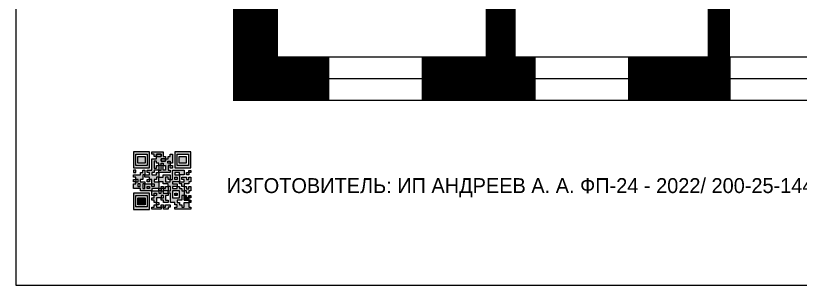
# Model space of a CAD drawing. Header units: millimetres. Extents: x 13114 to 67229, y 22859 to 38520.
# Drawn here: x 20346.7 to 20494.1, y 34763.2 to 34813.9 of the extents above; entities that cross this region are included whole.
import ezdxf

# ---------------------------------------------------------------- set-up
doc = ezdxf.new("R2010")
doc.units = ezdxf.units.MM
doc.styles.add('обычный', font='arial.ttf')

# ---------------------------------------------------------------- blocks, each defined once
blk = doc.blocks.new('QR')
at = {"lineweight": 0}
h = blk.add_hatch(color=256, dxfattribs=at)
h.dxf.hatch_style = 1
h.paths.add_polyline_path([(9241.16, 2687.38), (9242.01, 2687.38), (9242.01, 2687.83), (9241.59, 2687.83), (9241.59, 2688.68), (9239.45, 2688.68), (9239.45, 2688.25), (9239.86, 2688.25), (9239.86, 2687.83), (9240.29, 2687.83), (9240.29, 2688.25), (9241.16, 2688.25), (9241.16, 2687.83), (9240.29, 2687.83), (9240.29, 2687.38), (9239.45, 2687.38), (9239.45, 2685.22), (9238.57, 2685.22), (9238.57, 2684.8), (9239.02, 2684.8), (9239.02, 2684.37), (9238.13, 2684.37), (9238.13, 2683.92), (9239.02, 2683.92), (9239.02, 2683.5), (9239.44, 2683.5), (9239.44, 2682.64), (9239.87, 2682.64), (9239.87, 2682.18), (9239.44, 2682.18), (9239.44, 2682.64), (9238.13, 2682.64), (9238.13, 2681.76), (9237.71, 2681.76), (9237.71, 2682.64), (9238.13, 2682.64), (9238.13, 2683.07), (9237.27, 2683.07), (9237.27, 2683.51), (9237.71, 2683.51), (9237.71, 2684.37), (9238.13, 2684.37), (9238.13, 2685.22), (9237.71, 2685.22), (9237.71, 2684.8), (9237.28, 2684.8), (9237.28, 2684.38), (9235.98, 2684.38), (9235.98, 2683.92), (9236.4, 2683.92), (9236.4, 2683.49), (9236.84, 2683.49), (9236.84, 2683.07), (9236.4, 2683.07), (9236.4, 2682.64), (9235.98, 2682.64), (9235.98, 2681.76), (9237.29, 2681.76), (9237.29, 2681.33), (9239.43, 2681.33), (9239.43, 2681.76), (9240.74, 2681.76), (9240.74, 2683.05), (9239.87, 2683.05), (9239.87, 2683.5), (9240.29, 2683.5), (9240.29, 2683.91), (9240.74, 2683.91), (9240.74, 2684.81), (9240.29, 2684.81), (9240.29, 2684.79), (9240.29, 2684.37), (9239.45, 2684.37), (9239.45, 2684.8), (9239.87, 2684.8), (9239.87, 2685.21), (9240.74, 2685.21), (9240.74, 2686.1), (9240.29, 2686.1), (9240.29, 2685.64), (9239.86, 2685.64), (9239.86, 2686.95), (9240.29, 2686.95), (9240.29, 2686.52), (9240.74, 2686.52), (9240.74, 2686.1), (9241.16, 2686.1), (9241.16, 2686.53), (9241.59, 2686.53), (9241.59, 2686.1), (9242.02, 2686.1), (9242.02, 2685.21), (9241.59, 2685.21), (9241.59, 2686.1), (9241.16, 2686.1), (9241.16, 2685.21), (9240.74, 2685.21), (9240.74, 2684.81), (9242.89, 2684.81), (9242.89, 2685.22), (9242.47, 2685.22), (9242.47, 2686.11), (9242.89, 2686.11), (9242.89, 2686.52), (9242.46, 2686.52), (9242.46, 2686.95), (9242.89, 2686.95), (9242.89, 2686.52), (9243.32, 2686.52), (9243.32, 2688.26), (9242.9, 2688.26), (9242.9, 2687.83), (9242.47, 2687.83), (9242.47, 2687.38), (9242.01, 2687.38), (9242.01, 2686.94), (9241.16, 2686.94)])
h.paths.add_polyline_path([(9239.02, 2682.18), (9239.02, 2681.76), (9238.54, 2681.76), (9238.54, 2682.18)], flags=16)
h.paths.add_polyline_path([(9237.27, 2682.65), (9237.27, 2682.19), (9236.83, 2682.19), (9236.83, 2682.65)], flags=16)
h = blk.add_hatch(color=256, dxfattribs=at)
h.dxf.hatch_style = 1
h.paths.add_polyline_path([(9238.15, 2687.83), (9236.83, 2687.83), (9236.83, 2686.52), (9238.15, 2686.52)], flags=0)
h.paths.add_polyline_path([(9239.01, 2685.65), (9239.01, 2688.68), (9235.98, 2688.68), (9235.98, 2685.65)])
h.paths.add_polyline_path([(9236.41, 2686.1), (9236.41, 2688.26), (9238.56, 2688.26), (9238.56, 2686.1)], flags=16)
h.paths.add_polyline_path([(9236.83, 2686.52), (9236.83, 2687.83), (9238.15, 2687.83), (9238.15, 2686.52)], flags=0)
h = blk.add_hatch(color=256, dxfattribs=at)
h.dxf.hatch_style = 1
h.paths.add_polyline_path([(9238.15, 2686.52), (9238.15, 2687.83), (9236.83, 2687.83), (9236.83, 2686.52)])
h.paths.add_polyline_path([(9245.91, 2686.52), (9245.91, 2687.83), (9244.59, 2687.83), (9244.59, 2686.52)], flags=0)
h.paths.add_polyline_path([(9246.77, 2685.65), (9246.77, 2688.68), (9243.74, 2688.68), (9243.74, 2685.65)])
h.paths.add_polyline_path([(9244.17, 2686.1), (9244.17, 2688.26), (9246.32, 2688.26), (9246.32, 2686.1)], flags=16)
h.paths.add_polyline_path([(9244.59, 2686.52), (9244.59, 2687.83), (9245.91, 2687.83), (9245.91, 2686.52)], flags=0)
h = blk.add_hatch(color=256, dxfattribs=at)
h.dxf.hatch_style = 1
h.paths.add_polyline_path([(9240.75, 2681.76), (9240.75, 2681.35), (9241.17, 2681.35), (9241.17, 2681.76)])
h.paths.add_polyline_path([(9241.6, 2682.18), (9241.17, 2682.18), (9241.17, 2681.76), (9241.6, 2681.76)])
h.paths.add_polyline_path([(9242.47, 2681.34), (9242.47, 2682.19), (9242.02, 2682.19), (9242.02, 2681.76), (9241.6, 2681.76), (9241.6, 2681.34)])
h.paths.add_polyline_path([(9239.87, 2678.3), (9239.44, 2678.3), (9239.44, 2677.89), (9241.17, 2677.89), (9241.17, 2678.3), (9240.28, 2678.3), (9240.28, 2678.73), (9239.87, 2678.73)])
h.paths.add_polyline_path([(9240.75, 2678.73), (9240.75, 2679.19), (9240.28, 2679.19), (9240.28, 2678.73)])
h.paths.add_polyline_path([(9241.6, 2678.73), (9241.17, 2678.73), (9241.17, 2678.3), (9241.6, 2678.3)])
h.paths.add_polyline_path([(9242.02, 2678.3), (9241.6, 2678.3), (9241.6, 2677.89), (9242.48, 2677.89), (9242.48, 2678.31), (9242.9, 2678.31), (9242.9, 2678.73), (9242.02, 2678.73)])
h.paths.add_polyline_path([(9246.36, 2684.37), (9246.36, 2684.79), (9245.93, 2684.79), (9245.93, 2684.37)])
h.paths.add_polyline_path([(9246.78, 2685.2), (9246.36, 2685.2), (9246.36, 2684.79), (9246.78, 2684.79)])
h.paths.add_polyline_path([(9245.91, 2687.83), (9244.59, 2687.83), (9244.59, 2686.52), (9245.91, 2686.52)])
h = blk.add_hatch(color=256, dxfattribs=at)
h.dxf.hatch_style = 1
h.paths.add_polyline_path([(9243.32, 2686.11), (9242.89, 2686.11), (9242.89, 2685.64), (9243.32, 2685.64)])
h.paths.add_polyline_path([(9239.02, 2683.07), (9239.02, 2683.5), (9238.56, 2683.5), (9238.56, 2683.07)])
h.paths.add_polyline_path([(9236.4, 2684.8), (9236.4, 2685.22), (9235.98, 2685.22), (9235.98, 2684.8)])
h.paths.add_polyline_path([(9236.4, 2683.07), (9236.4, 2683.49), (9235.98, 2683.49), (9235.98, 2683.07)])
h = blk.add_hatch(color=256, dxfattribs=at)
h.dxf.hatch_style = 1
h.paths.add_polyline_path([(9243.32, 2682.64), (9243.32, 2683.07), (9244.62, 2683.07), (9244.62, 2684.37), (9243.74, 2684.37), (9243.74, 2684.8), (9244.62, 2684.8), (9244.62, 2684.37), (9245.48, 2684.37), (9245.48, 2685.22), (9243.32, 2685.22), (9243.32, 2683.5), (9242.89, 2683.5), (9242.89, 2683.06), (9242.01, 2683.06), (9242.01, 2683.91), (9242.47, 2683.91), (9242.47, 2683.5), (9242.89, 2683.5), (9242.89, 2684.38), (9241.59, 2684.38), (9241.59, 2683.91), (9240.74, 2683.91), (9240.74, 2683.05), (9241.59, 2683.05), (9241.59, 2682.64), (9242.47, 2682.64), (9242.47, 2682.19), (9242.91, 2682.19), (9242.91, 2681.34), (9242.48, 2681.34), (9242.48, 2680.91), (9242.91, 2680.91), (9242.91, 2679.17), (9243.75, 2679.17), (9243.75, 2678.73), (9244.2, 2678.73), (9244.2, 2678.3), (9243.75, 2678.3), (9243.75, 2677.88), (9246.78, 2677.88), (9246.78, 2678.3), (9246.35, 2678.3), (9246.35, 2679.19), (9245.48, 2679.19), (9245.48, 2678.31), (9245.05, 2678.31), (9245.05, 2678.73), (9244.62, 2678.73), (9244.62, 2679.19), (9244.2, 2679.19), (9244.2, 2679.61), (9245.05, 2679.61), (9245.05, 2680.46), (9245.48, 2680.46), (9245.48, 2681.34), (9245.04, 2681.34), (9245.04, 2681.76), (9244.63, 2681.76), (9244.63, 2682.19), (9244.21, 2682.19), (9244.21, 2681.76), (9243.32, 2681.76), (9243.32, 2682.19), (9244.21, 2682.19), (9244.21, 2682.64)])
h.paths.add_polyline_path([(9243.75, 2683.49), (9243.75, 2683.92), (9244.21, 2683.92), (9244.21, 2683.49)], flags=16)
h.paths.add_polyline_path([(9243.32, 2681.34), (9244.63, 2681.34), (9244.63, 2680.04), (9243.32, 2680.04)], flags=16)
h.paths.add_polyline_path([(9243.76, 2680.89), (9244.18, 2680.89), (9244.18, 2680.48), (9243.76, 2680.48)], flags=0)
h = blk.add_hatch(color=256, dxfattribs=at)
h.dxf.hatch_style = 1
h.paths.add_polyline_path([(9246.36, 2683.07), (9246.78, 2683.07), (9246.78, 2683.92), (9246.36, 2683.92), (9246.36, 2683.49), (9245.92, 2683.49), (9245.92, 2683.92), (9245.06, 2683.92), (9245.06, 2683.49), (9245.48, 2683.49), (9245.48, 2683.07), (9244.62, 2683.07), (9244.62, 2682.65), (9245.05, 2682.65), (9245.05, 2682.18), (9245.48, 2682.18), (9245.48, 2682.65), (9246.36, 2682.65)])
h.paths.add_polyline_path([(9246.78, 2682.18), (9246.36, 2682.18), (9246.36, 2681.75), (9245.92, 2681.75), (9245.92, 2682.18), (9245.48, 2682.18), (9245.48, 2681.34), (9245.48, 2681.34), (9245.94, 2681.34), (9245.94, 2680.91), (9246.36, 2680.91), (9246.36, 2681.34), (9246.78, 2681.34)])
h = blk.add_hatch(color=256, dxfattribs=at)
h.dxf.hatch_style = 1
h.paths.add_polyline_path([(9235.98, 2680.9), (9235.98, 2677.86), (9239.02, 2677.86), (9239.02, 2680.9)])
h.paths.add_polyline_path([(9238.57, 2680.48), (9238.57, 2678.32), (9236.41, 2678.32), (9236.41, 2680.48)], flags=16)
h.paths.add_polyline_path([(9238.15, 2680.05), (9238.15, 2678.74), (9236.83, 2678.74), (9236.83, 2680.05)], flags=0)
h = blk.add_hatch(color=256, dxfattribs=at)
h.dxf.hatch_style = 1
h.paths.add_polyline_path([(9242.02, 2680.46), (9242.48, 2680.46), (9242.48, 2680.91), (9241.58, 2680.91), (9241.58, 2681.35), (9241.17, 2681.35), (9241.17, 2680.91), (9240.75, 2680.91), (9240.75, 2681.33), (9239.43, 2681.33), (9239.43, 2680.46), (9239.86, 2680.46), (9239.86, 2680.92), (9240.3, 2680.92), (9240.3, 2680.46), (9239.86, 2680.46), (9239.86, 2680.04), (9239.44, 2680.04), (9239.44, 2679.62), (9239.86, 2679.62), (9239.86, 2679.19), (9240.29, 2679.19), (9240.29, 2680.03), (9241.18, 2680.03), (9241.18, 2680.47), (9241.6, 2680.47), (9241.6, 2680.03), (9241.18, 2680.03), (9241.18, 2679.61), (9241.6, 2679.61), (9241.6, 2679.19), (9242.47, 2679.19), (9242.47, 2679.6), (9242.02, 2679.6)])
h = blk.add_hatch(color=256, dxfattribs=at)
h.dxf.hatch_style = 1
h.paths.add_polyline_path([(9244.18, 2680.48), (9244.18, 2680.89), (9243.76, 2680.89), (9243.76, 2680.48)])
h = blk.add_hatch(color=256, dxfattribs=at)
h.dxf.hatch_style = 1
h.paths.add_polyline_path([(9238.15, 2680.05), (9236.83, 2680.05), (9236.83, 2678.74), (9238.15, 2678.74)])
h = blk.add_hatch(color=256, dxfattribs=at)
h.dxf.hatch_style = 1
h.paths.add_polyline_path([(9245.93, 2680.04), (9245.93, 2680.46), (9245.48, 2680.46), (9245.48, 2679.62), (9246.35, 2679.62), (9246.35, 2680.04)])
h.paths.add_polyline_path([(9246.78, 2680.04), (9246.78, 2680.46), (9246.35, 2680.46), (9246.35, 2680.04)])
h.paths.add_polyline_path([(9246.78, 2679.18), (9246.78, 2679.62), (9246.35, 2679.62), (9246.35, 2679.18)])
for points in [[(9237.71, 2685.22), (9238.13, 2685.22), (9238.13, 2684.37), (9237.71, 2684.37), (9237.71, 2683.51), (9237.27, 2683.51), (9237.27, 2683.07), (9238.13, 2683.07), (9238.13, 2682.64), (9237.71, 2682.64), (9237.71, 2681.76), (9238.13, 2681.76), (9238.13, 2682.64), (9239.44, 2682.64), (9239.44, 2683.5), (9239.02, 2683.5), (9239.02, 2683.07), (9238.56, 2683.07), (9238.56, 2683.5), (9239.02, 2683.5), (9239.02, 2683.92), (9238.13, 2683.92), (9238.13, 2684.37), (9239.02, 2684.37), (9239.02, 2684.8), (9238.57, 2684.8), (9238.57, 2685.22), (9239.45, 2685.22), (9239.45, 2687.38), (9240.29, 2687.38), (9240.29, 2687.83), (9239.86, 2687.83), (9239.86, 2688.25), (9239.45, 2688.25), (9239.45, 2688.68), (9241.59, 2688.68), (9241.59, 2687.83), (9242.01, 2687.83), (9242.01, 2687.38), (9242.47, 2687.38), (9242.47, 2687.83), (9242.9, 2687.83), (9242.9, 2688.26), (9243.32, 2688.26), (9243.32, 2686.52), (9242.89, 2686.52), (9242.89, 2686.11), (9243.32, 2686.11), (9243.32, 2685.64), (9242.89, 2685.64), (9242.89, 2686.11), (9242.47, 2686.11), (9242.47, 2685.22), (9242.89, 2685.22), (9242.89, 2684.81), (9240.74, 2684.81), (9240.74, 2683.91), (9241.59, 2683.91), (9241.59, 2684.38), (9242.89, 2684.38), (9242.89, 2683.5), (9242.47, 2683.5), (9242.47, 2683.91), (9242.01, 2683.91), (9242.01, 2683.06), (9242.89, 2683.06), (9242.89, 2683.5), (9243.32, 2683.5), (9243.32, 2685.22), (9245.48, 2685.22), (9245.48, 2684.37), (9244.62, 2684.37), (9244.62, 2683.07), (9245.48, 2683.07), (9245.48, 2683.49), (9245.06, 2683.49), (9245.06, 2683.92), (9245.92, 2683.92), (9245.92, 2683.49), (9246.36, 2683.49), (9246.36, 2683.92), (9246.78, 2683.92), (9246.78, 2683.07), (9246.36, 2683.07), (9246.36, 2682.65), (9245.48, 2682.65), (9245.48, 2682.18), (9245.92, 2682.18), (9245.92, 2681.75), (9246.36, 2681.75), (9246.36, 2682.18), (9246.78, 2682.18), (9246.78, 2681.34), (9246.36, 2681.34), (9246.36, 2680.91), (9245.94, 2680.91), (9245.94, 2681.34), (9245.48, 2681.34), (9245.48, 2680.46), (9245.93, 2680.46), (9245.93, 2680.04), (9246.35, 2680.04), (9246.35, 2680.46), (9246.78, 2680.46), (9246.78, 2680.04), (9246.78, 2680.04), (9246.35, 2680.04), (9246.35, 2679.62), (9246.78, 2679.62), (9246.78, 2679.18), (9246.35, 2679.18), (9246.35, 2678.3), (9246.78, 2678.3), (9246.78, 2677.88), (9243.75, 2677.88), (9243.75, 2678.3), (9244.2, 2678.3), (9244.2, 2678.73), (9243.75, 2678.73), (9243.75, 2679.17), (9242.91, 2679.17), (9242.91, 2680.91), (9242.48, 2680.91), (9242.48, 2680.46), (9242.02, 2680.46), (9242.02, 2679.6), (9242.47, 2679.6), (9242.47, 2679.19), (9241.6, 2679.19), (9241.6, 2679.61), (9241.18, 2679.61), (9241.18, 2680.03), (9240.29, 2680.03), (9240.29, 2679.19), (9240.75, 2679.19), (9240.75, 2678.73), (9240.28, 2678.73), (9240.28, 2678.3), (9241.17, 2678.3), (9241.17, 2678.73), (9241.6, 2678.73), (9241.6, 2678.3), (9242.02, 2678.3), (9242.02, 2678.73), (9242.9, 2678.73), (9242.9, 2678.31), (9242.48, 2678.31), (9242.48, 2677.89), (9241.6, 2677.89), (9241.6, 2678.3), (9241.17, 2678.3), (9241.17, 2677.89), (9239.44, 2677.89), (9239.44, 2678.3), (9239.87, 2678.3), (9239.87, 2678.73), (9240.28, 2678.73), (9240.28, 2679.19), (9240.29, 2679.19), (9239.86, 2679.19), (9239.86, 2679.62), (9239.44, 2679.62), (9239.44, 2680.04), (9239.86, 2680.04), (9239.86, 2680.46), (9239.43, 2680.46), (9239.43, 2681.33), (9237.29, 2681.33), (9237.29, 2681.76), (9235.98, 2681.76), (9235.98, 2682.64), (9236.4, 2682.64), (9236.4, 2683.07), (9235.98, 2683.07), (9235.98, 2683.49), (9236.4, 2683.49), (9236.4, 2683.92), (9235.98, 2683.92), (9235.98, 2684.38), (9237.28, 2684.38), (9237.28, 2684.8), (9237.71, 2684.8), (9237.71, 2685.22), (9237.92, 2685.22)], [(9240.74, 2686.1), (9240.74, 2686.52), (9240.29, 2686.52), (9240.29, 2686.95), (9239.86, 2686.95), (9239.86, 2685.64), (9240.29, 2685.64), (9240.29, 2686.1), (9240.74, 2686.1), (9240.74, 2686.52)], [(9240.74, 2685.21), (9239.87, 2685.21), (9239.87, 2684.8), (9239.45, 2684.8), (9239.45, 2684.37), (9240.29, 2684.37), (9240.29, 2684.79), (9240.29, 2684.81), (9240.74, 2684.81), (9240.74, 2685.21), (9239.87, 2685.21)], [(9240.74, 2683.91), (9240.29, 2683.91), (9240.29, 2683.5), (9239.87, 2683.5), (9239.87, 2683.05), (9240.74, 2683.05), (9240.74, 2683.91)], [(9244.62, 2684.37), (9244.62, 2684.8), (9243.74, 2684.8), (9243.74, 2684.37), (9244.62, 2684.37)], [(9240.74, 2683.05), (9240.74, 2681.76), (9239.43, 2681.76), (9239.43, 2681.33), (9240.75, 2681.33), (9240.75, 2681.35), (9240.75, 2680.91), (9241.17, 2680.91), (9241.17, 2681.35), (9241.58, 2681.35), (9241.58, 2680.91), (9242.48, 2680.91), (9242.48, 2681.34), (9242.91, 2681.34), (9242.91, 2682.19), (9242.47, 2682.19), (9242.47, 2682.64), (9241.59, 2682.64), (9241.59, 2683.05), (9240.74, 2683.05)], [(9241.6, 2681.76), (9242.02, 2681.76), (9242.02, 2682.19), (9242.47, 2682.19), (9242.47, 2681.34), (9241.6, 2681.34), (9241.6, 2681.76)], [(9244.62, 2683.07), (9243.32, 2683.07), (9243.32, 2682.64), (9244.21, 2682.64), (9244.21, 2682.19), (9243.32, 2682.19), (9243.32, 2681.76), (9244.21, 2681.76), (9244.21, 2682.19), (9244.63, 2682.19), (9244.63, 2681.76), (9245.04, 2681.76), (9245.04, 2681.34), (9245.48, 2681.34)], [(9245.48, 2682.18), (9245.05, 2682.18), (9245.05, 2682.65), (9244.62, 2682.65), (9244.62, 2683.07)], [(9245.48, 2682.18), (9245.48, 2681.34)], [(9239.86, 2680.46), (9239.86, 2680.92), (9240.3, 2680.92), (9240.3, 2680.46), (9239.86, 2680.46)], [(9245.48, 2680.46), (9245.05, 2680.46), (9245.05, 2679.61), (9244.2, 2679.61), (9244.2, 2679.19), (9244.62, 2679.19), (9244.62, 2678.73), (9245.05, 2678.73), (9245.05, 2678.31), (9245.48, 2678.31), (9245.48, 2679.19), (9246.35, 2679.19), (9246.35, 2679.07)], [(9246.35, 2679.62), (9245.48, 2679.62), (9245.48, 2680.46)], [(9245.48, 2680.46), (9245.48, 2679.62), (9246.35, 2679.62), (9246.35, 2680.04), (9245.93, 2680.04), (9245.93, 2680.46), (9245.48, 2680.46), (9245.48, 2679.62)], [(9246.35, 2679.62), (9246.35, 2679.18)]]:
    blk.add_lwpolyline(points, dxfattribs=at)
for points in [[(9235.98, 2685.65), (9239.01, 2685.65), (9239.01, 2688.68), (9235.98, 2688.68)], [(9236.41, 2688.26), (9238.56, 2688.26), (9238.56, 2686.1), (9236.41, 2686.1)], [(9240.29, 2687.83), (9241.16, 2687.83), (9241.16, 2688.25), (9240.29, 2688.25)], [(9240.29, 2688.25), (9241.16, 2688.25), (9241.16, 2687.83), (9240.29, 2687.83)], [(9243.74, 2685.65), (9246.77, 2685.65), (9246.77, 2688.68), (9243.74, 2688.68)], [(9244.17, 2688.26), (9246.32, 2688.26), (9246.32, 2686.1), (9244.17, 2686.1)], [(9236.83, 2687.83), (9238.15, 2687.83), (9238.15, 2686.52), (9236.83, 2686.52)], [(9242.01, 2687.38), (9241.16, 2687.38), (9241.16, 2686.94), (9242.01, 2686.94)], [(9241.16, 2687.38), (9242.01, 2687.38), (9242.01, 2686.94), (9241.16, 2686.94)], [(9242.89, 2686.52), (9242.46, 2686.52), (9242.46, 2686.95), (9242.89, 2686.95)], [(9244.59, 2687.83), (9245.91, 2687.83), (9245.91, 2686.52), (9244.59, 2686.52)], [(9235.98, 2684.8), (9236.4, 2684.8), (9236.4, 2685.22), (9235.98, 2685.22)], [(9241.16, 2686.1), (9240.74, 2686.1), (9240.74, 2685.21), (9241.16, 2685.21)], [(9241.16, 2686.53), (9241.59, 2686.53), (9241.59, 2686.1), (9241.16, 2686.1)], [(9241.59, 2686.1), (9242.02, 2686.1), (9242.02, 2685.21), (9241.59, 2685.21)], [(9246.36, 2685.2), (9246.78, 2685.2), (9246.78, 2684.79), (9246.36, 2684.79)], [(9243.75, 2683.92), (9244.21, 2683.92), (9244.21, 2683.49), (9243.75, 2683.49)], [(9245.93, 2684.79), (9246.36, 2684.79), (9246.36, 2684.37), (9245.93, 2684.37)], [(9236.4, 2683.07), (9236.84, 2683.07), (9236.84, 2683.49), (9236.4, 2683.49)], [(9236.83, 2682.19), (9237.27, 2682.19), (9237.27, 2682.65), (9236.83, 2682.65)], [(9238.54, 2682.18), (9239.02, 2682.18), (9239.02, 2681.76), (9238.54, 2681.76)], [(9239.44, 2682.64), (9239.87, 2682.64), (9239.87, 2682.18), (9239.44, 2682.18)], [(9241.17, 2682.18), (9241.6, 2682.18), (9241.6, 2681.76), (9241.17, 2681.76)], [(9235.98, 2677.86), (9239.02, 2677.86), (9239.02, 2680.9), (9235.98, 2680.9)], [(9240.75, 2681.76), (9241.17, 2681.76), (9241.17, 2681.35), (9240.75, 2681.35)], [(9243.32, 2680.04), (9244.63, 2680.04), (9244.63, 2681.34), (9243.32, 2681.34)], [(9243.76, 2680.89), (9244.18, 2680.89), (9244.18, 2680.48), (9243.76, 2680.48)], [(9236.41, 2680.48), (9238.57, 2680.48), (9238.57, 2678.32), (9236.41, 2678.32)], [(9236.83, 2680.05), (9238.15, 2680.05), (9238.15, 2678.74), (9236.83, 2678.74)], [(9241.18, 2680.03), (9241.6, 2680.03), (9241.6, 2680.47), (9241.18, 2680.47)]]:
    blk.add_lwpolyline(points, close=True, dxfattribs=at)

msp = doc.modelspace()

# ---------------------------------------------------------------- linework, layer by layer
at = {"color": 5, "lineweight": 0}
msp.add_lwpolyline([(20346.69, 34763.23), (20946.69, 34763.23), (20946.69, 35158.23), (20346.69, 35158.23)], close=True, dxfattribs=at)
at = {"lineweight": 0}
for points, const_width in [([(20429.3, 34890.85), (20437.79, 34890.85), (20437.79, 34804.7)], 5.6), ([(20478.76, 34890.9), (20478.76, 34801.19)], 4.2), ([(20391.73, 34869.21), (20391.73, 34802.08), (20405.57, 34802.08)], 8.4), ([(20422.93, 34802.08), (20444.36, 34802.08)], 8.4), ([(20461.71, 34802.08), (20480.97, 34802.08)], 8.4)]:
    msp.add_lwpolyline(points, dxfattribs=dict(at, const_width=const_width))
for points in [[(20405.32, 34806.17), (20729.97, 34806.17)], [(20405.57, 34802.08), (20730.22, 34802.08)], [(20405.2, 34798.04), (20729.84, 34798.04)]]:
    msp.add_lwpolyline(points, dxfattribs=at)

# ---------------------------------------------------------------- block references
at = {"color": 22, "lineweight": 100, "true_color": 0xbb1e10}
msp.add_blockref('QR', (11132.83, 32099.63), dxfattribs=at)

# ---------------------------------------------------------------- texts
at = {"lineweight": 0, "insert": (20460.33, 34781.56), "char_height": 2.8, "width": 191.3484, "attachment_point": 5, "style": 'обычный'}
msp.add_mtext('\\pi-8.4,l8.4,t8.4;{\\fProxima Nova Rg|b0|i0|c204|p2;ИЗГОТОВИТЕЛЬ: ИП АНДРЕЕВ А. А.\\fProxima Nova Rg|b0|i0|c0|p2; \\fProxima Nova Rg|b0|i0|c204|p2;ФП-24 - 2022/ 200-25-1440 ГОСТ 34428-2018-Е\\H1.2266x; }', dxfattribs=at)

doc.saveas('drawing.dxf')
